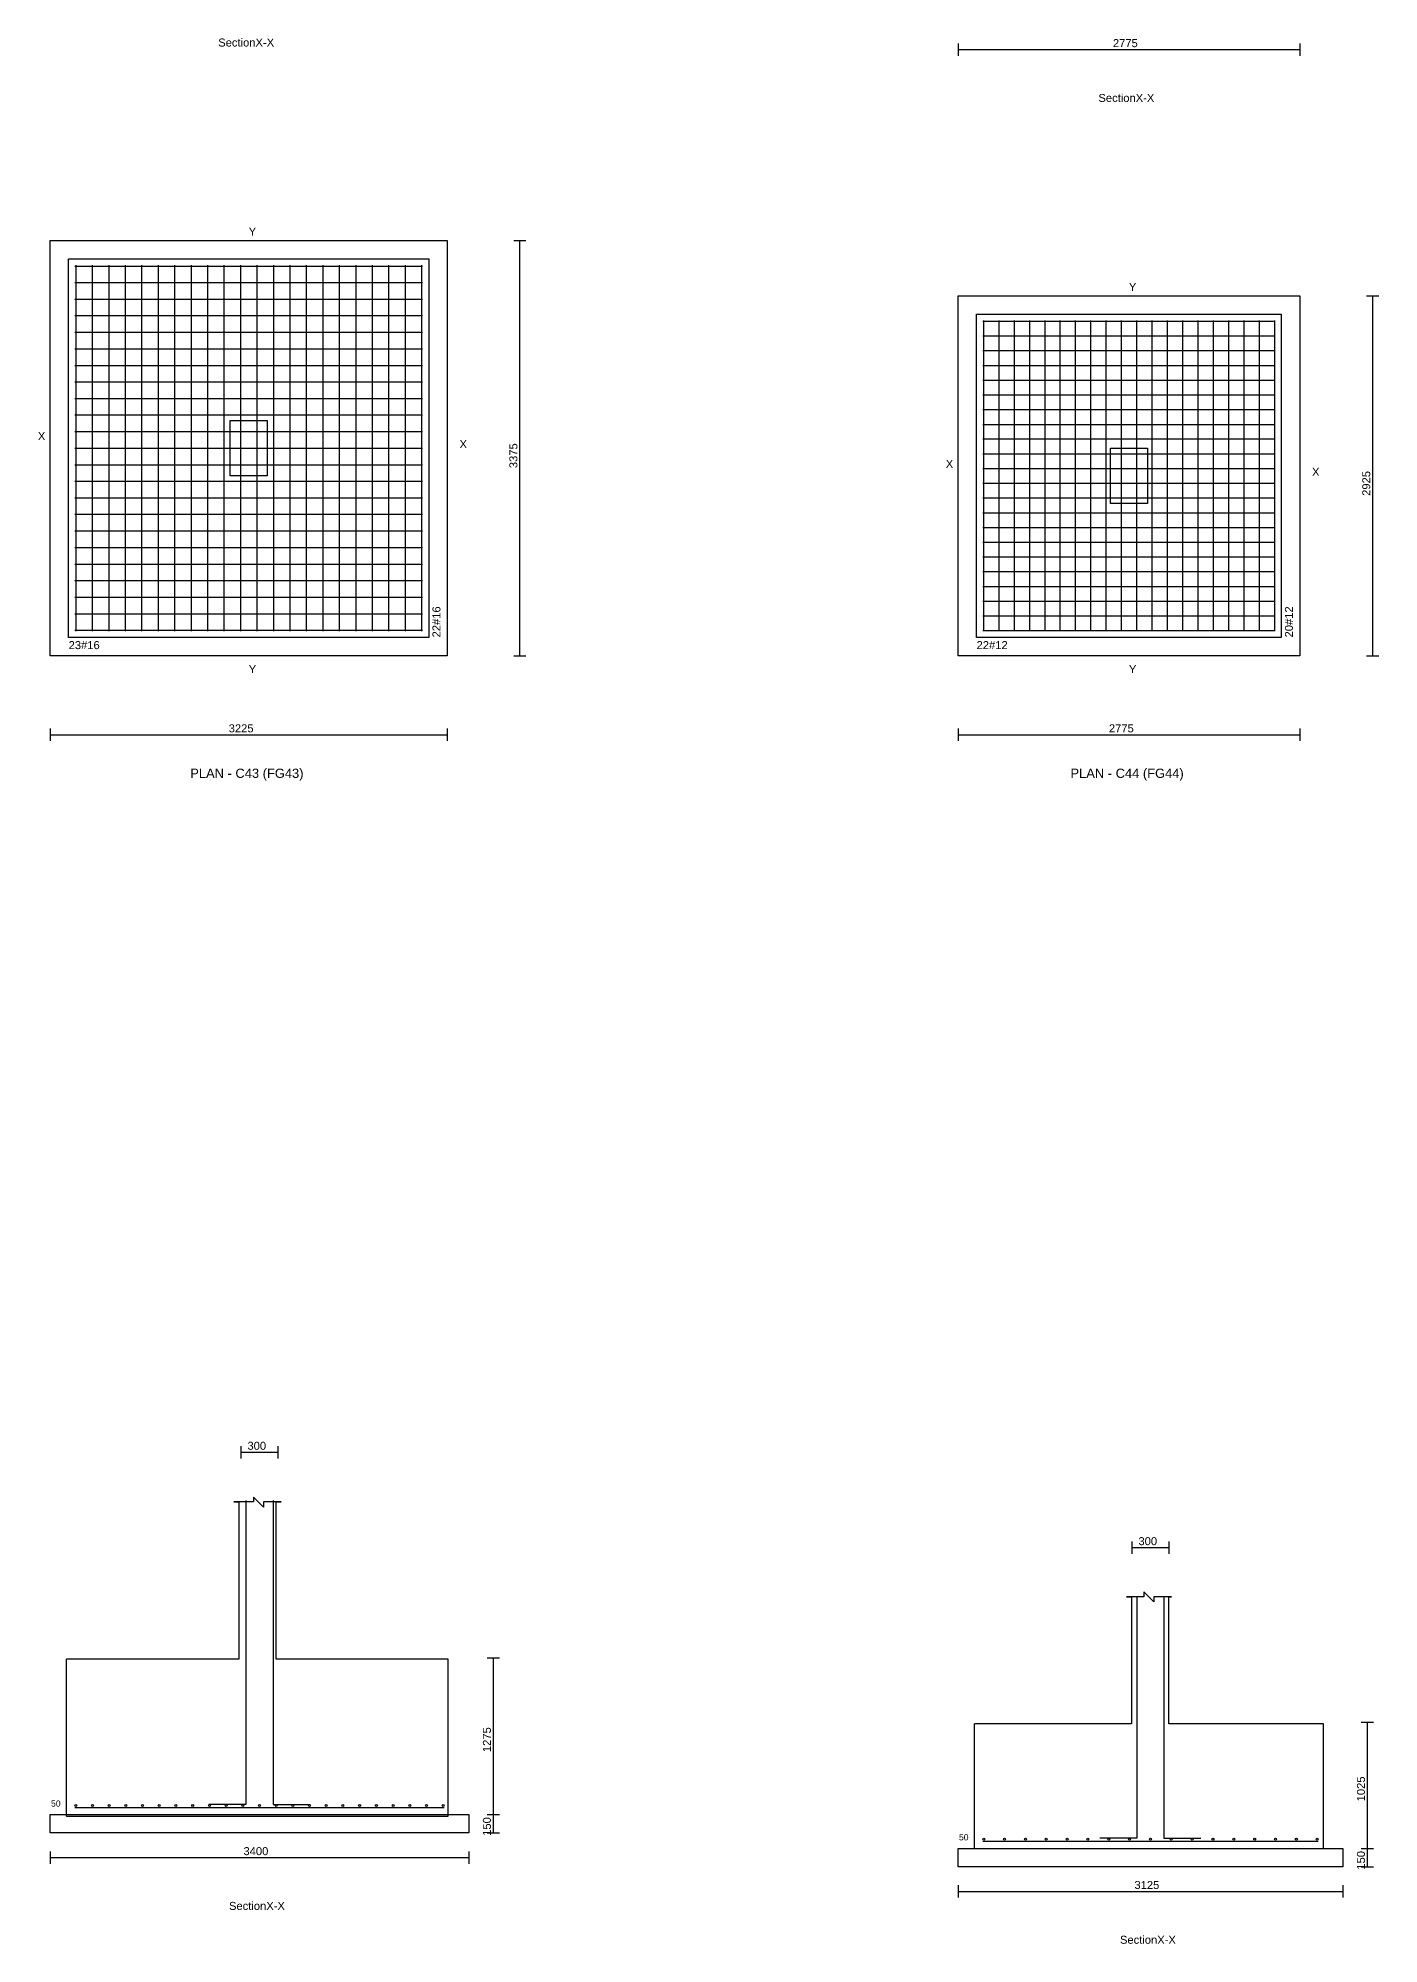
# Model space of a CAD drawing. Extents: x 0 to 27, y -1 to 285.
# Drawn here: x 15 to 25.89, y 143.01 to 158.49 of the extents above; entities that cross this region are included whole.
import ezdxf
from ezdxf.enums import TextEntityAlignment as Align

# ---------------------------------------------------------------- set-up
doc = ezdxf.new("R2010")
doc.units = 0
for name, color, linetype in [('Bottom_Cover', 7, 'CONTINUOUS'), ('Column_Bars', 4, 'CONTINUOUS'), ('Column_Dimension', 7, 'CONTINUOUS'), ('Columns', 4, 'CONTINUOUS'), ('dim_all', 7, 'CONTINUOUS'), ('Footing_Plan', 7, 'CONTINUOUS'), ('PCC', 2, 'CONTINUOUS'), ('PCC_Depth', 7, 'CONTINUOUS'), ('Pcc_Plan', 2, 'CONTINUOUS'), ('Plan', 7, 'CONTINUOUS'), ('Plan_Rf_Xdir', 1, 'CONTINUOUS'), ('Plan_Rf_Ydir', 3, 'CONTINUOUS'), ('Section', 2, 'CONTINUOUS'), ('SectionName', 3, 'CONTINUOUS'), ('Sectn_Rf_Xdir', 1, 'CONTINUOUS'), ('Sectn_Rf_Ydir', 3, 'CONTINUOUS'), ('Total_Depth', 7, 'CONTINUOUS'), ('X_Dimension', 7, 'CONTINUOUS')]:
    doc.layers.add(name, color=color, linetype=linetype)
doc.styles.add('STRUDS_Arial', font='ARIAL.TTF', dxfattribs={"height": 0.04})

msp = doc.modelspace()

# ---------------------------------------------------------------- linework, layer by layer
at = {"layer": 'Column_Bars'}
for p, q in [((16.69, 146.613), (16.69, 144.145)), ((16.91, 146.613), (16.91, 144.145)), ((23.9275, 145.838), (23.9275, 143.87)), ((24.1475, 145.838), (24.1475, 143.87)), ((16.69, 144.145), (16.39, 144.145)), ((16.91, 144.145), (17.21, 144.145)), ((23.9275, 143.87), (23.6275, 143.87)), ((24.1475, 143.87), (24.4475, 143.87))]:
    msp.add_line(p, q, dxfattribs=at)
at = {"layer": 'Columns'}
for p, q in [((16.5625, 154.938), (16.5625, 155.387)), ((16.5625, 155.387), (16.8625, 155.387)), ((16.8625, 155.387), (16.8625, 154.938)), ((23.7125, 154.712), (23.7125, 155.163)), ((23.7125, 155.163), (24.0125, 155.163)), ((24.0125, 155.163), (24.0125, 154.712)), ((16.8625, 154.938), (16.5625, 154.938)), ((24.0125, 154.712), (23.7125, 154.712))]:
    msp.add_line(p, q, dxfattribs=at)
at = {"layer": 'dim_all'}
for p, q in [((22.475, 158.45), (22.475, 158.35)), ((22.475, 158.4), (25.25, 158.4)), ((25.25, 158.45), (25.25, 158.35)), ((18.8651, 156.85), (18.9651, 156.85)), ((18.9151, 153.475), (18.9151, 156.85)), ((25.7931, 156.4), (25.8931, 156.4)), ((25.8431, 153.475), (25.8431, 156.4)), ((18.8651, 153.475), (18.9651, 153.475)), ((25.7931, 153.475), (25.8931, 153.475)), ((15.1, 152.884), (15.1, 152.784)), ((15.1, 152.834), (18.325, 152.834)), ((18.325, 152.884), (18.325, 152.784)), ((22.475, 152.884), (22.475, 152.784)), ((22.475, 152.834), (25.25, 152.834)), ((25.25, 152.884), (25.25, 152.784)), ((16.65, 147.056), (16.65, 146.956)), ((16.65, 147.006), (16.95, 147.006)), ((16.95, 147.056), (16.95, 146.956)), ((23.8875, 146.281), (23.8875, 146.181)), ((23.8875, 146.231), (24.1875, 146.231)), ((24.1875, 146.281), (24.1875, 146.181)), ((18.65, 145.337), (18.75, 145.337)), ((18.7, 144.063), (18.7, 145.337)), ((25.75, 144.813), (25.85, 144.813)), ((25.8, 143.788), (25.8, 144.813)), ((18.65, 144.063), (18.75, 144.063)), ((18.65, 144.063), (18.75, 144.063)), ((18.7, 143.913), (18.7, 144.063)), ((18.65, 143.913), (18.75, 143.913)), ((15.1, 143.762), (15.1, 143.663)), ((15.1, 143.713), (18.5, 143.713)), ((18.5, 143.762), (18.5, 143.663)), ((25.75, 143.788), (25.85, 143.788)), ((25.75, 143.788), (25.85, 143.788)), ((25.8, 143.638), (25.8, 143.788)), ((25.75, 143.638), (25.85, 143.638)), ((22.475, 143.488), (22.475, 143.388)), ((22.475, 143.438), (25.6, 143.438)), ((25.6, 143.488), (25.6, 143.388))]:
    msp.add_line(p, q, dxfattribs=at)
at = {"layer": 'Footing_Plan'}
for p, q in [((15.25, 153.625), (15.25, 156.7)), ((15.25, 156.7), (18.175, 156.7)), ((18.175, 156.7), (18.175, 153.625)), ((22.625, 153.625), (22.625, 156.25)), ((22.625, 156.25), (25.1, 156.25)), ((25.1, 156.25), (25.1, 153.625)), ((18.175, 153.625), (15.25, 153.625)), ((25.1, 153.625), (22.625, 153.625))]:
    msp.add_line(p, q, dxfattribs=at)
at = {"layer": 'PCC'}
for p, q in [((15.1, 143.913), (15.1, 144.063)), ((15.1, 144.063), (18.5, 144.063)), ((15.1, 143.913), (15.1, 144.063)), ((15.1, 144.063), (18.5, 144.063)), ((18.5, 144.063), (18.5, 143.913)), ((18.5, 144.063), (18.5, 143.913)), ((18.5, 143.913), (15.1, 143.913)), ((18.5, 143.913), (15.1, 143.913)), ((22.475, 143.638), (22.475, 143.788)), ((22.475, 143.788), (25.6, 143.788)), ((22.475, 143.638), (22.475, 143.788)), ((22.475, 143.788), (25.6, 143.788)), ((25.6, 143.788), (25.6, 143.638)), ((25.6, 143.788), (25.6, 143.638)), ((25.6, 143.638), (22.475, 143.638)), ((25.6, 143.638), (22.475, 143.638))]:
    msp.add_line(p, q, dxfattribs=at)
at = {"layer": 'Pcc_Plan'}
for p, q in [((15.1, 153.475), (15.1, 156.85)), ((15.1, 156.85), (18.325, 156.85)), ((18.325, 156.85), (18.325, 153.475)), ((22.475, 153.475), (22.475, 156.4)), ((22.475, 156.4), (25.25, 156.4)), ((25.25, 156.4), (25.25, 153.475)), ((18.325, 153.475), (15.1, 153.475)), ((25.25, 153.475), (22.475, 153.475))]:
    msp.add_line(p, q, dxfattribs=at)
at = {"layer": 'Plan_Rf_Xdir'}
for p, q in [((15.3, 156.642), (18.125, 156.642)), ((15.3, 156.508), (18.125, 156.508)), ((15.3, 156.373), (18.125, 156.373)), ((15.3, 156.239), (18.125, 156.239)), ((15.3, 156.104), (18.125, 156.104)), ((22.675, 156.194), (25.05, 156.194)), ((22.675, 156.074), (25.05, 156.074)), ((15.3, 155.97), (18.125, 155.97)), ((22.675, 155.955), (25.05, 155.955)), ((15.3, 155.835), (18.125, 155.835)), ((22.675, 155.835), (25.05, 155.835)), ((15.3, 155.701), (18.125, 155.701)), ((22.675, 155.715), (25.05, 155.715)), ((22.675, 155.596), (25.05, 155.596)), ((15.3, 155.566), (18.125, 155.566)), ((22.675, 155.476), (25.05, 155.476)), ((15.3, 155.432), (18.125, 155.432)), ((15.3, 155.297), (18.125, 155.297)), ((22.675, 155.356), (25.05, 155.356)), ((15.3, 155.163), (18.125, 155.163)), ((22.675, 155.237), (25.05, 155.237)), ((15.3, 155.028), (18.125, 155.028)), ((22.675, 155.117), (25.05, 155.117)), ((22.675, 154.997), (25.05, 154.997)), ((15.3, 154.894), (18.125, 154.894)), ((22.675, 154.878), (25.05, 154.878)), ((15.3, 154.759), (18.125, 154.759)), ((22.675, 154.758), (25.05, 154.758)), ((15.3, 154.625), (18.125, 154.625)), ((22.675, 154.638), (25.05, 154.638)), ((22.675, 154.519), (25.05, 154.519)), ((15.3, 154.49), (18.125, 154.49)), ((15.3, 154.356), (18.125, 154.356)), ((22.675, 154.399), (25.05, 154.399)), ((15.3, 154.221), (18.125, 154.221)), ((22.675, 154.279), (25.05, 154.279)), ((15.3, 154.087), (18.125, 154.087)), ((22.675, 154.16), (25.05, 154.16)), ((22.675, 154.04), (25.05, 154.04)), ((15.3, 153.952), (18.125, 153.952)), ((22.675, 153.92), (25.05, 153.92)), ((15.3, 153.818), (18.125, 153.818)), ((22.675, 153.801), (25.05, 153.801)), ((15.3, 153.683), (18.125, 153.683)), ((22.675, 153.681), (25.05, 153.681))]:
    msp.add_line(p, q, dxfattribs=at)
at = {"layer": 'Plan_Rf_Ydir'}
for p, q in [((15.308, 156.65), (15.308, 153.675)), ((15.4418, 156.65), (15.4418, 153.675)), ((15.5755, 156.65), (15.5755, 153.675)), ((15.7093, 156.65), (15.7093, 153.675)), ((15.843, 156.65), (15.843, 153.675)), ((15.9768, 156.65), (15.9768, 153.675)), ((16.1106, 156.65), (16.1106, 153.675)), ((16.2443, 156.65), (16.2443, 153.675)), ((16.3781, 156.65), (16.3781, 153.675)), ((16.5119, 156.65), (16.5119, 153.675)), ((16.6456, 156.65), (16.6456, 153.675)), ((16.7794, 156.65), (16.7794, 153.675)), ((16.9131, 156.65), (16.9131, 153.675)), ((17.0469, 156.65), (17.0469, 153.675)), ((17.1807, 156.65), (17.1807, 153.675)), ((17.3144, 156.65), (17.3144, 153.675)), ((17.4482, 156.65), (17.4482, 153.675)), ((17.582, 156.65), (17.582, 153.675)), ((17.7157, 156.65), (17.7157, 153.675)), ((17.8495, 156.65), (17.8495, 153.675)), ((17.9832, 156.65), (17.9832, 153.675)), ((18.117, 156.65), (18.117, 153.675)), ((22.681, 156.2), (22.681, 153.675)), ((22.8054, 156.2), (22.8054, 153.675)), ((22.9297, 156.2), (22.9297, 153.675)), ((23.0541, 156.2), (23.0541, 153.675)), ((23.1785, 156.2), (23.1785, 153.675)), ((23.3028, 156.2), (23.3028, 153.675)), ((23.4272, 156.2), (23.4272, 153.675)), ((23.5516, 156.2), (23.5516, 153.675)), ((23.6759, 156.2), (23.6759, 153.675)), ((23.8003, 156.2), (23.8003, 153.675)), ((23.9247, 156.2), (23.9247, 153.675)), ((24.0491, 156.2), (24.0491, 153.675)), ((24.1734, 156.2), (24.1734, 153.675)), ((24.2978, 156.2), (24.2978, 153.675)), ((24.4222, 156.2), (24.4222, 153.675)), ((24.5465, 156.2), (24.5465, 153.675)), ((24.6709, 156.2), (24.6709, 153.675)), ((24.7953, 156.2), (24.7953, 153.675)), ((24.9196, 156.2), (24.9196, 153.675)), ((25.044, 156.2), (25.044, 153.675))]:
    msp.add_line(p, q, dxfattribs=at)
at = {"layer": 'Section'}
for p, q in [((16.8338, 146.561), (16.7527, 146.642)), ((16.7527, 146.642), (16.7527, 146.602)), ((16.6312, 146.602), (16.5907, 146.602)), ((16.5907, 146.602), (16.6312, 146.602)), ((16.7527, 146.602), (16.6312, 146.602)), ((16.6312, 146.602), (16.6312, 145.325)), ((16.935, 146.602), (16.8338, 146.602)), ((16.8338, 146.602), (16.8338, 146.561)), ((16.935, 145.325), (16.935, 146.602)), ((16.935, 146.602), (16.9756, 146.602)), ((16.9756, 146.602), (16.935, 146.602)), ((24.0656, 145.791), (23.9846, 145.872)), ((23.9846, 145.872), (23.9846, 145.832)), ((23.8833, 145.832), (23.8428, 145.832)), ((23.8428, 145.832), (23.8833, 145.832)), ((23.9846, 145.832), (23.8833, 145.832)), ((23.8833, 145.832), (23.8833, 144.799)), ((24.1871, 145.832), (24.0656, 145.832)), ((24.0656, 145.832), (24.0656, 145.791)), ((24.1871, 144.799), (24.1871, 145.832)), ((24.1871, 145.832), (24.2074, 145.832)), ((24.2074, 145.832), (24.1871, 145.832)), ((16.6312, 145.325), (15.2334, 145.325)), ((15.2334, 144.049), (15.2334, 145.325)), ((16.6312, 145.325), (16.6312, 145.325)), ((16.6312, 145.325), (16.6312, 145.325)), ((16.6312, 145.325), (16.6312, 145.325)), ((18.3328, 145.325), (16.935, 145.325)), ((16.935, 145.325), (16.935, 145.325)), ((16.935, 145.325), (16.935, 145.325)), ((16.935, 145.325), (16.935, 145.325)), ((18.3328, 144.049), (18.3328, 145.325)), ((23.8833, 144.799), (22.6071, 144.799)), ((22.6071, 143.786), (22.6071, 144.799)), ((23.8833, 144.799), (23.8833, 144.799)), ((23.8833, 144.799), (23.8833, 144.799)), ((23.8833, 144.799), (23.8833, 144.799)), ((25.4431, 144.799), (24.1871, 144.799)), ((24.1871, 144.799), (24.1871, 144.799)), ((24.1871, 144.799), (24.1871, 144.799)), ((24.1871, 144.799), (24.1871, 144.799)), ((25.4431, 143.786), (25.4431, 144.799)), ((15.2334, 144.049), (18.3328, 144.049)), ((22.6071, 143.786), (25.4431, 143.786))]:
    msp.add_line(p, q, dxfattribs=at)
at = {"layer": 'Sectn_Rf_Xdir'}
for p, q in [((15.3, 144.12), (18.3, 144.12)), ((22.675, 143.846), (25.4, 143.846))]:
    msp.add_line(p, q, dxfattribs=at)
at = {"layer": 'Sectn_Rf_Ydir'}
for centre in [(15.308, 144.137), (15.4436, 144.137), (15.5793, 144.137), (15.7149, 144.137), (15.8505, 144.137), (15.9862, 144.137), (16.1218, 144.137), (16.2575, 144.137), (16.3931, 144.137), (16.5287, 144.137), (16.6644, 144.137), (16.8, 144.137), (16.9356, 144.137), (17.0713, 144.137), (17.2069, 144.137), (17.3426, 144.137), (17.4782, 144.137), (17.6138, 144.137), (17.7495, 144.137), (17.8851, 144.137), (18.0207, 144.137), (18.1564, 144.137), (18.292, 144.137), (22.683, 143.862), (22.8523, 143.862), (23.0216, 143.862), (23.1909, 143.862), (23.3603, 143.862), (23.5296, 143.862), (23.6989, 143.862), (23.8682, 143.862), (24.0375, 143.862), (24.2068, 143.862), (24.3761, 143.862), (24.5454, 143.862), (24.7148, 143.862), (24.8841, 143.862), (25.0534, 143.862), (25.2227, 143.862), (25.392, 143.862)]:
    msp.add_circle(centre, 0.008, dxfattribs=at)

# ---------------------------------------------------------------- texts
at = {"layer": 'Bottom_Cover', "style": 'STRUDS_Arial'}
for p in [(15.1071, 144.127), (22.4821, 143.853)]:
    msp.add_text('50', height=0.05, dxfattribs=at).set_placement(p)
at = {"layer": 'Column_Dimension', "style": 'STRUDS_Arial'}
for p in [(16.7025, 147.026), (23.94, 146.251)]:
    msp.add_text('300', height=0.065, dxfattribs=at).set_placement(p)
at = {"layer": 'dim_all', "style": 'STRUDS_Arial'}
for s, p in [('3375 ', (18.8951, 155)), ('2925 ', (25.8231, 154.775))]:
    msp.add_text(s, height=0.065, rotation=90, dxfattribs=at).set_placement(p)
for s, p in [('3225 ', (16.55, 152.854)), ('2775 ', (23.7, 152.854))]:
    msp.add_text(s, height=0.065, dxfattribs=at).set_placement(p)
at = {"layer": 'PCC_Depth', "style": 'STRUDS_Arial'}
for p in [(18.68, 143.89), (25.78, 143.615)]:
    msp.add_text('150', height=0.065, rotation=90, dxfattribs=at).set_placement(p)
at = {"layer": 'Plan', "style": 'STRUDS_Arial'}
for s, p in [('PLAN - C43 (FG43) ', (16.7125, 152.484)), ('PLAN - C44 (FG44) ', (23.8625, 152.484))]:
    msp.add_text(s, height=0.075, dxfattribs=at).set_placement(p, align=Align.CENTER)
at = {"layer": 'Plan_Rf_Xdir', "style": 'STRUDS_Arial'}
for s, p in [('23#16', (15.25, 153.53)), ('22#12', (22.625, 153.53))]:
    msp.add_text(s, height=0.065, dxfattribs=at).set_placement(p)
at = {"layer": 'Plan_Rf_Ydir', "style": 'STRUDS_Arial'}
for s, p in [('22#16', (18.27, 153.625)), ('20#12', (25.195, 153.625))]:
    msp.add_text(s, height=0.065, rotation=90, dxfattribs=at).set_placement(p)
at = {"layer": 'Section', "style": 'STRUDS_Arial'}
for p in [(16.465, 158.425), (23.615, 157.975), (16.5525, 143.288), (23.79, 143.013)]:
    msp.add_text('SectionX-X', height=0.065, dxfattribs=at).set_placement(p)
at = {"layer": 'SectionName', "style": 'STRUDS_Arial'}
for s, p in [('Y', (16.7125, 156.89)), ('Y', (23.8625, 156.44)), ('X', (15, 155.228)), ('X', (18.425, 155.163)), ('X', (22.375, 155.002)), ('X', (25.35, 154.938)), ('Y', (16.7125, 153.335)), ('Y', (23.8625, 153.335))]:
    msp.add_text(s, height=0.065, dxfattribs=at).set_placement(p)
at = {"layer": 'Total_Depth', "style": 'STRUDS_Arial'}
for s, p in [('1275', (18.68, 144.57)), ('1025', (25.78, 144.17))]:
    msp.add_text(s, height=0.065, rotation=90, dxfattribs=at).set_placement(p)
at = {"layer": 'X_Dimension', "style": 'STRUDS_Arial'}
for s, p in [('2775', (23.7325, 158.42)), ('3400', (16.67, 143.733)), ('3125', (23.9075, 143.458))]:
    msp.add_text(s, height=0.065, dxfattribs=at).set_placement(p)

doc.saveas('drawing.dxf')
